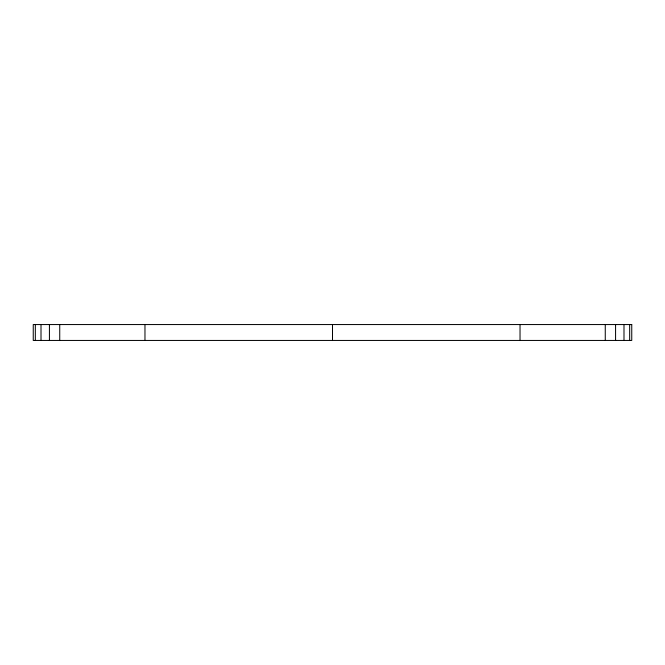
<?xml version="1.0" encoding="UTF-8"?>
<svg xmlns="http://www.w3.org/2000/svg" width="665" height="665" viewBox="0 0 665 665"><rect width="100%" height="100%" fill="white"/><g stroke="black" fill="none" stroke-linecap="round" stroke-linejoin="round"><path stroke-width="1" d="M629.672 324.553L629.672 340.447M623.994 324.553L623.994 340.447M615.574 324.553L615.574 340.447M605.266 324.553L605.266 340.447M520.03 324.553L520.03 340.447M332.5 324.553L332.5 340.447M144.97 324.553L144.97 340.447M59.734 324.553L59.734 340.447M49.426 324.553L49.426 340.447M41.006 324.553L41.006 340.447M35.328 324.553L35.328 340.447M631.75 324.553L33.25 324.553L33.25 340.447L631.75 340.447L631.75 324.553"/></g></svg>
